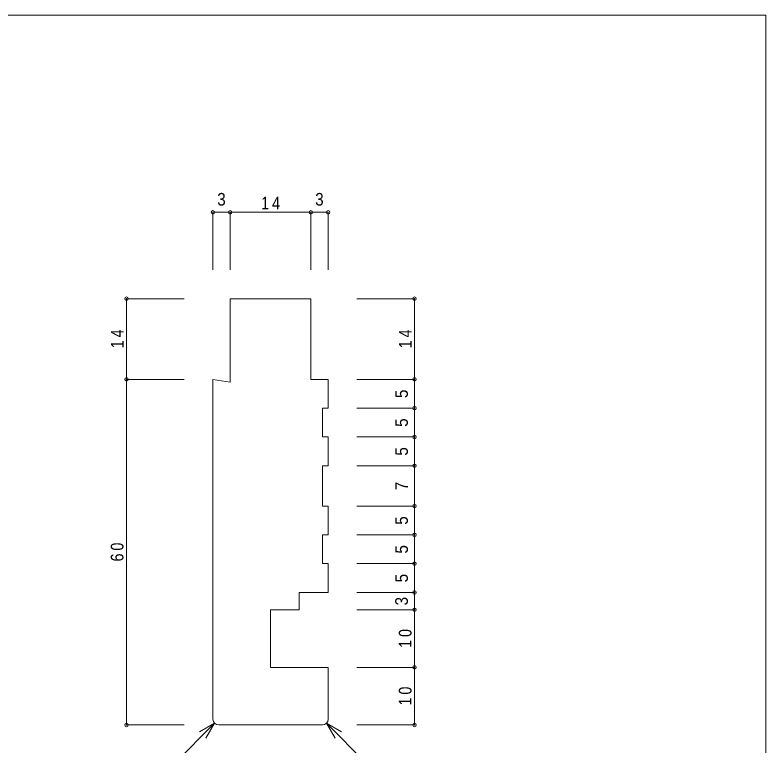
# Model space of a CAD drawing. Units: millimetres on the paper. Extents: x -141 to 141, y -98 to 98.
# Drawn here: x 10.7 to 141, y -29.4 to 97.5 of the extents above; entities that cross this region are included whole.
import ezdxf
from ezdxf.enums import TextEntityAlignment as Align

# ---------------------------------------------------------------- set-up
doc = ezdxf.new("R2010")
doc.units = ezdxf.units.MM
doc.header["$PDMODE"] = 32
doc.header["$PDSIZE"] = 0.6
for name, color, linetype, lineweight in [('0-0_ＫＢ製品', 2, 'Continuous', 9), ('0-3_寸法', 4, 'Continuous', 9), ('0-4_引出線字', 4, 'Continuous', 9), ('F-0_図面枠', 5, 'Continuous', 9)]:
    doc.layers.add(name, color=color, linetype=linetype, lineweight=lineweight)
doc.styles.add('HGｺﾞｼｯｸM', font='')
doc.styles.get('HGｺﾞｼｯｸM').set_extended_font_data('HGｺﾞｼｯｸM')

msp = doc.modelspace()

# ---------------------------------------------------------------- linework, layer by layer
at = {"layer": '0-0_ＫＢ製品'}
for p, q in [((65, 12.25), (64, 12.25)), ((65, 12.25), (65, 7.25)), ((65, 7.25), (64, 7.25)), ((64, 7.25), (64, 2.25)), ((65, 2.25), (64, 2.25)), ((65, 2.25), (65, -2.75)), ((60, -2.75), (60, -5.75)), ((65, -2.75), (60, -2.75)), ((60, -5.75), (55, -5.75)), ((55, -15.75), (55, -5.75)), ((65, -15.75), (55, -15.75)), ((65, -24.75), (65, -15.75)), ((46, -25.75), (64, -25.75))]:
    msp.add_line(p, q, dxfattribs=at)
msp.add_lwpolyline([(45, -24.75), (45, 34.25), (48, 33.75), (48, 48.25), (62, 48.25), (62, 34.25), (65, 34.25), (65, 29.25), (64, 29.25), (64, 24.25), (65, 24.25), (65, 19.25), (64, 19.25), (64, 12.25)], dxfattribs=at)
for centre, start, end in [((46, -24.75), 180, 270), ((64, -24.75), 270, 0)]:
    msp.add_arc(centre, 1, start, end, dxfattribs=at)
at = {"layer": '0-3_寸法'}
for p, q in [((45, 63.25), (48, 63.25)), ((45, 63.25), (45, 53.25)), ((48, 63.25), (48, 53.25)), ((48, 63.25), (62, 63.25)), ((62, 63.25), (62, 53.25)), ((62, 63.25), (65, 63.25)), ((65, 63.25), (65, 53.25)), ((30, 48.25), (30, 34.25)), ((30, 48.25), (40, 48.25)), ((80, 48.25), (70, 48.25)), ((80, 34.25), (80, 48.25)), ((30, 34.25), (40, 34.25)), ((30, 34.25), (30, -25.75)), ((80, 34.25), (70, 34.25)), ((80, 29.25), (80, 34.25)), ((80, 29.25), (70, 29.25)), ((80, 24.25), (80, 29.25)), ((80, 24.25), (70, 24.25)), ((80, 19.25), (80, 24.25)), ((80, 19.25), (70, 19.25)), ((80, 12.25), (80, 19.25)), ((80, 12.25), (70, 12.25)), ((80, 7.25), (80, 12.25)), ((80, 7.25), (70, 7.25)), ((80, 2.25), (80, 7.25)), ((80, 2.25), (70, 2.25)), ((80, -2.75), (80, 2.25)), ((80, -2.75), (70, -2.75)), ((80, -5.75), (80, -2.75)), ((80, -5.75), (70, -5.75)), ((80, -15.75), (80, -5.75)), ((80, -15.75), (70, -15.75)), ((80, -25.75), (80, -15.75)), ((30, -25.75), (40, -25.75)), ((80, -25.75), (70, -25.75))]:
    msp.add_line(p, q, dxfattribs=at)
for p in [(45, 63.25), (48, 63.25), (62, 63.25), (65, 63.25), (30, 48.25), (80, 48.25), (30, 34.25), (80, 34.25), (80, 29.25), (80, 24.25), (80, 19.25), (80, 12.25), (80, 7.25), (80, 2.25), (80, -2.75), (80, -5.75), (80, -15.75), (30, -25.75), (80, -25.75)]:
    msp.add_point(p, dxfattribs=at)
at = {"layer": '0-4_引出線字'}
for p, q in [((45.293, -25.457), (30, -40.75)), ((45.293, -25.457), (42.695, -26.957)), ((45.293, -25.457), (43.793, -28.055)), ((64.707, -25.457), (80, -40.75)), ((64.707, -25.457), (66.207, -28.055)), ((64.707, -25.457), (67.305, -26.957))]:
    msp.add_line(p, q, dxfattribs=at)
at = {"layer": 'F-0_図面枠'}
for p, q in [((-141, 97.5), (141, 97.5)), ((141, 97.5), (141, -97.5))]:
    msp.add_line(p, q, dxfattribs=at)

# ---------------------------------------------------------------- texts
at = {"layer": '0-3_寸法', "color": 7, "style": 'HGｺﾞｼｯｸM', "width": 0.9}
for p in [(45.75, 63.75), (62.75, 63.75)]:
    msp.add_text('3', height=2.199, dxfattribs=at).set_placement(p, align=Align.BOTTOM_LEFT)
for s, p in [('5', (79.5, 31)), ('5', (79.5, 26)), ('5', (79.5, 21)), ('7', (79.5, 15)), ('5', (79.5, 9)), ('5', (79.5, 4)), ('5', (79.5, -1)), ('3', (79.5, -5))]:
    msp.add_text(s, height=2.199, rotation=90, dxfattribs=at).set_placement(p, align=Align.BOTTOM_LEFT)
at = {"layer": '0-3_寸法', "color": 7, "insert": (53.375, 63.75), "char_height": 2.199, "attachment_point": 7, "style": 'HGｺﾞｼｯｸM'}
msp.add_mtext('\\T1.36;\\W0.85;14', dxfattribs=at)
at = {"layer": '0-3_寸法', "color": 7, "char_height": 2.199, "attachment_point": 7, "rotation": 90, "style": 'HGｺﾞｼｯｸM'}
for s, insert in [('\\T1.36;\\W0.85;14', (29.5, 39.625)), ('\\T1.36;\\W0.85;14', (79.5, 39.625)), ('\\T1.36;\\W0.85;60', (29.5, 2.625)), ('\\T1.36;\\W0.85;10', (79.5, -12.375)), ('\\T1.36;\\W0.85;10', (79.5, -22.375))]:
    msp.add_mtext(s, dxfattribs=dict(at, insert=insert))

doc.saveas('drawing.dxf')
